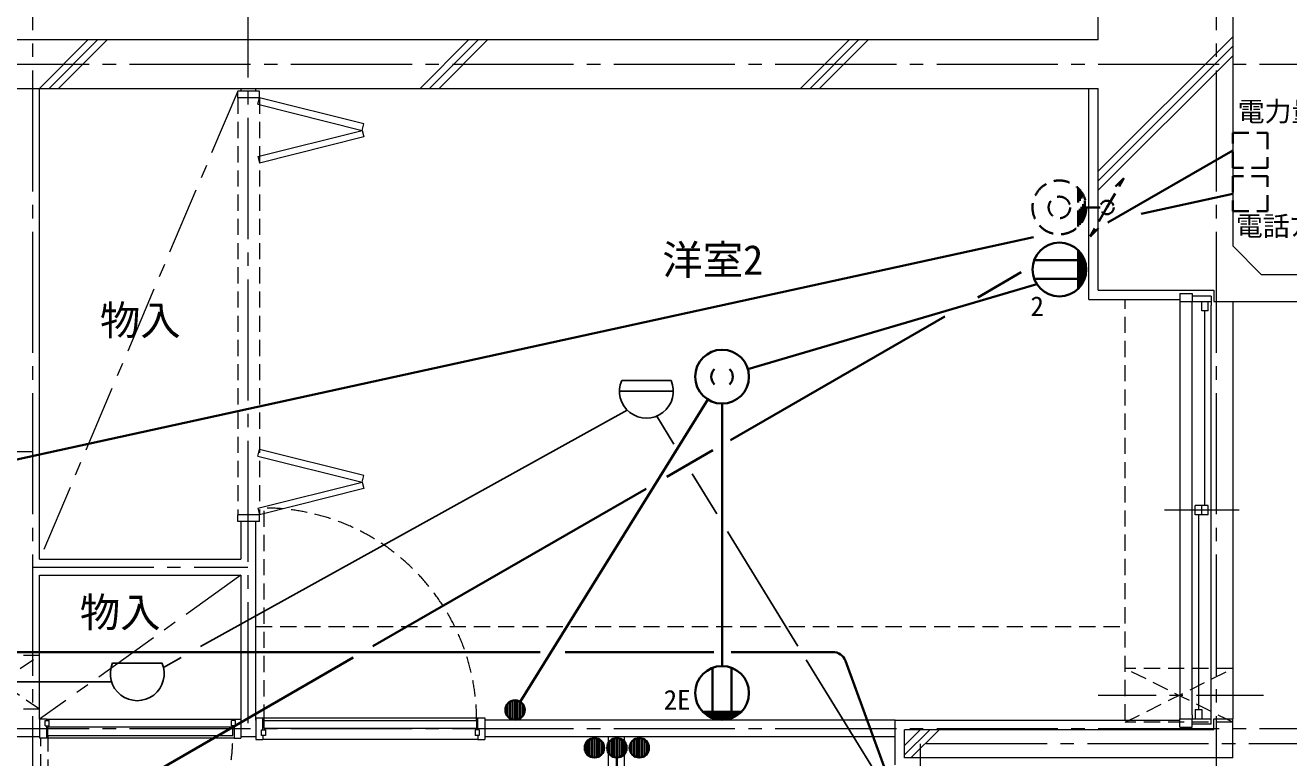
# Model space of a CAD drawing. Units: millimetres at full size, sheet at 1:50; details may follow other scales. Extents: x -9674 to 9699, y -6794 to 6791.
# Drawn here: x 1870 to 6566, y 1265 to 3987 of the extents above; entities that cross this region are included whole.
import ezdxf
from ezdxf.enums import TextEntityAlignment as Align

# ---------------------------------------------------------------- set-up
doc = ezdxf.new("R2010")
doc.units = ezdxf.units.MM
doc.header["$LTSCALE"] = 50
for name, pattern in [('CHAIN1', [8, 5, -1, 1, -1]), ('CHAIN2', [12, 9, -1, 1, -1]), ('DASHED1', [1.8, 1.2, -0.6])]:
    doc.linetypes.add(name, pattern=pattern)
for name, color, linetype, lineweight in [('1-0_芯', 134, 'CHAIN2', 9), ('1-1_躯体', 134, 'Continuous', 9), ('1-2_間仕切', 134, 'Continuous', 9), ('1-3_建具', 134, 'Continuous', 9), ('1-5_設備', 134, 'Continuous', 9), ('1-7_その他', 134, 'DASHED1', 9), ('1-8_ハッチ', 134, 'Continuous', 9), ('1-C_梁', 134, 'DASHED1', 9), ('2-0_芯', 2, 'Continuous', 35), ('2-E', 2, 'Continuous', 35), ('3-0', 3, 'DASHED1', 35), ('3-2', 3, 'DASHED1', 35), ('3-3', 1, 'Continuous', 25), ('3-E', 3, 'Continuous', 35)]:
    doc.layers.add(name, color=color, linetype=linetype, lineweight=lineweight)
doc.layers.add('1-A_文字', color=134, linetype='Continuous')
doc.styles.add('ＭＳ ゴシック', font='')
doc.styles.get('ＭＳ ゴシック').set_extended_font_data('MS Gothic')

msp = doc.modelspace()

# ---------------------------------------------------------------- linework, layer by layer
at = {"layer": '1-0_芯'}
for p, q in [((1897.5, -3230.3), (1897.5, 4842.91)), ((2697.5, 4842.91), (2697.5, 1372.91)), ((6297.5, -3230.3), (6297.5, 4842.91)), ((-8542.5, 3842.91), (8067.5, 3842.91)), ((-2.5, 2402.91), (1897.5, 2402.91)), ((1897.5, 1972.91), (2697.5, 1972.91)), ((-8542.5, 1372.91), (8067.5, 1372.91)), ((5197.5, -90.59), (5197.5, 1316.41)), ((8067.5, 1316.41), (5197.5, 1316.41))]:
    msp.add_line(p, q, dxfattribs=at)
at = {"layer": '1-1_躯体'}
for p, q in [((5857.5, 3932.91), (5857.5, 4682.91)), ((6357.5, 4518.85), (6357.5, 3166.98)), ((5857.5, 3932.91), (-6742.5, 3932.91)), ((-6742.5, 3752.91), (5857.5, 3752.91)), ((5857.5, 3002.91), (5857.5, 3752.91)), ((6357.5, 3166.98), (6463.57, 3060.91)), ((6463.57, 3060.91), (6822.5, 3060.91)), ((5857.5, 3002.91), (6287.5, 3002.91)), ((6287.5, 3002.91), (6287.5, 2960.91)), ((6287.5, 2960.91), (6357.5, 2960.91)), ((6357.5, 2960.91), (6872.5, 2960.91)), ((6357.5, 1263.91), (6357.5, 1408.94)), ((6287.5, 1368.91), (5137.5, 1368.91))]:
    msp.add_line(p, q, dxfattribs=at)
for points in [[(6287.5, 1368.91), (6287.5, 1408.94), (6357.5, 1408.94)], [(6357.5, 1263.91), (5137.5, 1263.91), (5137.5, 1368.91)]]:
    msp.add_lwpolyline(points, dxfattribs=at)
at = {"layer": '1-2_間仕切'}
for p, q in [((1923.5, 2002.91), (1923.5, 3752.91)), ((2671.5, 3752.91), (2671.5, 3742.91)), ((2727.5, 3742.91), (2727.5, 3752.91)), ((2671.5, 2142.91), (2671.5, 2002.91)), ((2727.5, 1403.91), (2727.5, 2142.91)), ((1923.5, 2002.91), (2671.5, 2002.91)), ((1923.5, 1407.91), (1923.5, 1942.91)), ((5102.5, 1403.91), (3577.5, 1403.91)), ((1923.5, 1342.91), (97.5, 1342.91)), ((2727.5, 1342.91), (2671.5, 1342.91)), ((5102.5, 1342.91), (3577.5, 1342.91))]:
    msp.add_line(p, q, dxfattribs=at)
msp.add_lwpolyline([(1923.5, 1942.91), (2671.5, 1942.91), (2671.5, 1402.91)], dxfattribs=at)
at = {"layer": '1-3_建具'}
for p, q in [((2740, 3742.91), (2660, 3742.91)), ((2733.94, 3693.66), (2740, 3717.91)), ((2740, 3717.91), (2740, 3742.91)), ((2733.94, 3499.63), (3121.99, 3596.65)), ((3128.06, 3572.39), (2740, 3475.38)), ((3121.99, 3596.65), (3128.06, 3572.39)), ((2733.94, 3499.63), (2740, 3475.38)), ((6160.5, 2990.91), (6161.53, 2990.91)), ((6160.5, 2990.91), (6207.5, 2990.91)), ((6160.5, 2960.91), (6160.5, 1408.94)), ((6207.5, 2990.91), (6207.5, 2960.91)), ((6277.5, 2980.91), (6207.5, 2980.91)), ((6207.5, 2960.91), (6277.5, 2960.91)), ((6207.5, 2945.91), (6207.5, 2960.91)), ((6242.5, 2925.91), (6242.5, 2960.91)), ((6266.5, 2925.91), (6266.5, 2960.91)), ((6277.5, 2980.91), (6277.5, 2945.91)), ((6357.5, 2960.91), (6357.5, 1408.94)), ((6207.5, 1423.94), (6207.5, 2945.91)), ((6266.5, 2925.91), (6242.5, 2925.91)), ((6254.5, 2202.42), (6254.5, 2925.91)), ((6277.5, 1423.94), (6277.5, 2945.91)), ((2733.94, 2386.2), (2740, 2410.45)), ((3128.06, 2313.43), (2740, 2410.45)), ((2733.94, 2386.2), (3121.99, 2289.18)), ((3121.99, 2289.18), (3128.06, 2313.43)), ((2740, 2167.91), (2660, 2167.91)), ((2660, 2142.91), (2660, 2167.91)), ((2733.94, 2192.17), (2740, 2167.91)), ((2740, 2142.91), (2740, 2167.91)), ((6380.98, 2184.92), (6104.02, 2184.92)), ((6266.5, 2202.42), (6218.5, 2202.42)), ((6218.5, 2167.42), (6218.5, 2202.42)), ((6266.5, 2167.42), (6218.5, 2167.42)), ((6230.5, 2167.42), (6230.5, 1443.94)), ((6242.5, 2167.42), (6242.5, 2202.42)), ((6266.5, 2167.42), (6266.5, 2202.42)), ((2740, 2142.91), (2660, 2142.91)), ((2727.5, 1412.91), (2727.5, 1332.91)), ((2727.5, 1412.91), (2752.5, 1412.91)), ((3552.5, 1367.91), (3552.5, 1412.91)), ((6207.5, 1423.94), (6207.5, 1408.94)), ((6207.5, 1408.94), (6277.5, 1408.94)), ((6207.5, 1378.94), (6207.5, 1408.94)), ((6218.5, 1443.94), (6242.5, 1443.94)), ((6218.5, 1443.94), (6218.5, 1408.94)), ((6242.5, 1443.94), (6242.5, 1408.94)), ((6277.5, 1388.94), (6277.5, 1423.94)), ((1943.5, 1402.91), (1958.5, 1402.91)), ((1943.5, 1382.91), (1943.5, 1402.91)), ((1943.5, 1382.91), (1958.5, 1382.91)), ((1948.5, 1407.91), (1948.5, 1402.91)), ((1948.5, 1407.91), (2646.5, 1407.91)), ((1948.5, 1382.91), (1948.5, 1337.91)), ((1953.5, 1347.91), (1953.5, 1377.91)), ((2641.5, 1377.91), (1953.5, 1377.91)), ((1958.5, 1382.91), (1958.5, 1402.91)), ((2636.5, 1382.91), (2636.5, 1402.91)), ((2651.5, 1402.91), (2636.5, 1402.91)), ((2651.5, 1382.91), (2636.5, 1382.91)), ((2641.5, 1347.91), (2641.5, 1377.91)), ((2646.5, 1407.91), (2646.5, 1402.91)), ((2646.5, 1382.91), (2646.5, 1337.91)), ((2651.5, 1382.91), (2651.5, 1402.91)), ((2747.5, 1367.91), (2762.5, 1367.91)), ((2747.5, 1347.91), (2747.5, 1367.91)), ((2757.5, 1372.91), (2757.5, 1402.91)), ((2757.5, 1402.91), (3547.5, 1402.91)), ((3547.5, 1372.91), (2757.5, 1372.91)), ((2762.5, 1367.91), (2762.5, 1347.91)), ((3542.5, 1367.91), (3542.5, 1347.91)), ((3557.5, 1367.91), (3542.5, 1367.91)), ((3547.5, 1402.91), (3547.5, 1372.91)), ((3557.5, 1367.91), (3557.5, 1347.91)), ((6160.5, 1378.94), (6161.53, 1378.94)), ((6160.5, 1378.94), (6207.5, 1378.94)), ((6277.5, 1388.94), (6207.5, 1388.94)), ((1948.5, 1337.91), (1923.5, 1337.91)), ((2646.5, 1337.91), (1948.5, 1337.91)), ((1953.5, 1347.91), (2641.5, 1347.91)), ((2646.5, 1337.91), (2671.5, 1337.91)), ((2727.5, 1332.91), (2752.5, 1332.91)), ((2762.5, 1347.91), (2747.5, 1347.91)), ((2752.5, 1347.91), (2752.5, 1332.91)), ((3552.5, 1332.91), (2752.5, 1332.91)), ((3557.5, 1347.91), (3542.5, 1347.91)), ((3552.5, 1347.91), (3552.5, 1332.91)), ((3552.5, 1332.91), (3577.5, 1332.91))]:
    msp.add_line(p, q, dxfattribs=at)
at = {"layer": '1-3_建具', "linetype": 'DASHED1'}
for p, q in [((2660, 3717.91), (2660, 2167.91)), ((2740, 3717.91), (2740, 2167.91)), ((2757.5, 1402.91), (2757.5, 2192.91)), ((1953.5, 1347.91), (1953.5, 659.91))]:
    msp.add_line(p, q, dxfattribs=at)
at = {"layer": '1-3_建具'}
for points in [[(2740, 3717.91), (2660, 3717.91), (2660, 3742.91)], [(2733.94, 3693.66), (3121.99, 3596.65), (3128.06, 3620.9), (2740, 3717.91)], [(6160.5, 2990.91), (6160.5, 2960.91), (6207.5, 2960.91)], [(2733.94, 2192.17), (3121.99, 2289.18), (3128.06, 2264.93), (2740, 2167.91)], [(2752.5, 1367.91), (2752.5, 1412.91), (3552.5, 1412.91)], [(3552.5, 1412.91), (3577.5, 1412.91), (3577.5, 1332.91)], [(6160.5, 1378.94), (6160.5, 1408.94), (6207.5, 1408.94)], [(1948.5, 1407.91), (1923.5, 1407.91), (1923.5, 1337.91)], [(2646.5, 1407.91), (2671.5, 1407.91), (2671.5, 1337.91)]]:
    msp.add_lwpolyline(points, dxfattribs=at)
at = {"layer": '1-3_建具', "linetype": 'DASHED1'}
for centre, radius, start, end in [((2757.5, 1402.91), 790, 360, 90), ((1953.5, 1347.91), 688, 270, 0)]:
    msp.add_arc(centre, radius, start, end, dxfattribs=at)
at = {"layer": '1-5_設備'}
for p, q in [((4037.5, -117.09), (4037.5, 1342.91)), ((4097.5, -117.09), (4097.5, 1342.91))]:
    msp.add_line(p, q, dxfattribs=at)
at = {"layer": '1-7_その他', "linetype": 'CHAIN1'}
for p, q in [((2660, 3742.91), (1923.5, 2002.91)), ((2671.5, 1942.91), (1923.5, 1407.91)), ((6472.5, 1496.41), (5857.5, 1496.41))]:
    msp.add_line(p, q, dxfattribs=at)
at = {"layer": '1-7_その他'}
for p, q in [((1923.5, 1645.32), (1627.5, 1645.32)), ((1627.5, 1445.32), (1923.5, 1645.32)), ((1923.5, 1445.32), (1627.5, 1645.32)), ((6357.5, 1596.41), (5957.5, 1596.41)), ((5957.5, 1396.41), (6357.5, 1596.41)), ((6357.5, 1396.41), (5957.5, 1596.41)), ((1923.5, 1445.32), (1627.5, 1445.32)), ((6357.5, 1396.41), (5957.5, 1396.41))]:
    msp.add_line(p, q, dxfattribs=at)
at = {"layer": '1-8_ハッチ'}
for p, q in [((5857.5, 3444.66), (6357.5, 3944.66)), ((1923.12, 3752.91), (2103.12, 3932.91)), ((1958.47, 3752.91), (2138.47, 3932.91)), ((1993.83, 3752.91), (2173.83, 3932.91)), ((3337.33, 3752.91), (3517.33, 3932.91)), ((3372.68, 3752.91), (3552.68, 3932.91)), ((3408.04, 3752.91), (3588.04, 3932.91)), ((4751.54, 3752.91), (4931.54, 3932.91)), ((4786.9, 3752.91), (4966.9, 3932.91)), ((4822.25, 3752.91), (5002.25, 3932.91)), ((5857.5, 3409.3), (6357.5, 3909.3)), ((5857.5, 3373.95), (6357.5, 3873.95)), ((5822.5, 2967.91), (5822.5, 3752.91)), ((5822.5, 2967.91), (6160.5, 2967.91)), ((5102.5, 1238.91), (5102.5, 1403.91)), ((5102.5, 1403.91), (6160.5, 1403.91)), ((5137.5, 1275.09), (5231.33, 1368.91)), ((5137.5, 1310.44), (5195.97, 1368.91)), ((5161.68, 1263.91), (5266.68, 1368.91))]:
    msp.add_line(p, q, dxfattribs=at)
at = {"layer": '1-C_梁'}
for p, q in [((5957.5, 1403.91), (5957.5, 2967.91)), ((2727.5, 1752.91), (5957.5, 1752.91)), ((1927.5, 497.91), (1927.5, 1337.91))]:
    msp.add_line(p, q, dxfattribs=at)
at = {"layer": '2-0_芯'}
for p, q in [((6357.5, 3522.36), (5893.34, 3254.61)), ((5783.41, 3150.93), (5783.41, 3008.1)), ((5786.42, 3147.86), (5786.42, 3011.17)), ((5619.7, 3114.52), (5807.1, 3114.52)), ((5792.42, 3140.82), (5792.42, 3018.21)), ((5798.42, 3132.19), (5798.42, 3026.84)), ((5804.42, 3120.98), (5804.42, 3038.05)), ((5810.42, 3103.84), (5810.42, 3055.19)), ((5571.94, 3069.2), (5409.89, 2975.72)), ((4555.71, 2709.32), (5629.71, 3024.74)), ((5619.7, 3044.52), (5807.1, 3044.52)), ((5287.04, 2904.86), (4491.12, 2445.72)), ((3709.36, 1472.77), (4407.01, 2596.2)), ((4459.77, 1605.41), (4459.77, 2581.15)), ((4425.38, 2407.8), (4253.92, 2308.9)), ((4177.52, 2264.82), (3162.29, 1679.18)), ((3088.68, 1636.72), (1627.5, 793.83)), ((4424.77, 1411.7), (4424.77, 1599.09)), ((4494.77, 1411.7), (4494.77, 1599.09)), ((3661.56, 1420.58), (3661.56, 1463.79)), ((3671.16, 1411.73), (3671.16, 1472.64)), ((3680.76, 1407.48), (3680.76, 1476.89)), ((3690.36, 1406.18), (3690.36, 1478.19)), ((3699.97, 1407.48), (3699.97, 1476.89)), ((3709.57, 1411.73), (3709.57, 1472.64)), ((3719.17, 1420.58), (3719.17, 1463.79)), ((4531.18, 1435.38), (4388.35, 1435.38)), ((4528.11, 1432.38), (4391.43, 1432.38)), ((4521.08, 1426.38), (4398.46, 1426.38)), ((4512.45, 1420.38), (4407.09, 1420.38)), ((4501.23, 1414.38), (4418.3, 1414.38)), ((4484.09, 1408.38), (4435.45, 1408.38)), ((3956.59, 1279.9), (3956.59, 1323.11)), ((3966.19, 1271.04), (3966.19, 1331.96)), ((3975.79, 1266.8), (3975.79, 1336.21)), ((3985.4, 1265.5), (3985.4, 1337.51)), ((3995, 1266.8), (3995, 1336.21)), ((4004.6, 1271.04), (4004.6, 1331.96)), ((4014.2, 1279.9), (4014.2, 1323.11)), ((4039.94, 1279.9), (4039.94, 1323.11)), ((4049.54, 1271.04), (4049.54, 1331.96)), ((4059.14, 1266.8), (4059.14, 1336.21)), ((4068.74, 1265.5), (4068.74, 1337.51)), ((4078.35, 1266.8), (4078.35, 1336.21)), ((4087.95, 1271.04), (4087.95, 1331.96)), ((4097.55, 1279.9), (4097.55, 1323.11)), ((4123.29, 1279.9), (4123.29, 1323.11)), ((4132.89, 1271.04), (4132.89, 1331.96)), ((4142.49, 1266.8), (4142.49, 1336.21)), ((4152.09, 1265.5), (4152.09, 1337.51)), ((4161.69, 1266.8), (4161.69, 1336.21)), ((4171.3, 1271.04), (4171.3, 1331.96)), ((4180.9, 1279.9), (4180.9, 1323.11)), ((4068.74, 1265.5), (4068.74, 685.93))]:
    msp.add_line(p, q, dxfattribs=at)
at = {"layer": '2-0_芯', "linetype": 'DASHED1'}
msp.add_lwpolyline([(6487.5, 3587.36), (6487.5, 3457.36), (6357.5, 3457.36), (6357.5, 3587.36)], close=True, dxfattribs=at)
at = {"layer": '2-0_芯'}
for centre, radius in [((5713.4, 3079.52), 100.02), ((4459.77, 2681.15), 100), ((4459.77, 1505.39), 100.02), ((3690.36, 1442.19), 36.01), ((3985.4, 1301.5), 36.01), ((4068.74, 1301.5), 36.01), ((4152.09, 1301.5), 36.01)]:
    msp.add_circle(centre, radius, dxfattribs=at)
for centre, start, end in [((4459.85, 2681.15), 134.60825, 225.39172), ((4459.69, 2681.15), 314.60825, 45.39172)]:
    msp.add_arc(centre, 40.08, start, end, dxfattribs=at)
at = {"layer": '3-0'}
msp.add_lwpolyline([(6487.5, 3296.34), (6487.5, 3426.34), (6357.5, 3426.34), (6357.5, 3296.34)], close=True, dxfattribs=at)
at = {"layer": '3-2'}
for p, q in [((5783.4, 3238.96), (5783.4, 3381.79)), ((5789.4, 3245.39), (5789.4, 3375.37)), ((5795.4, 3253.14), (5795.4, 3367.61)), ((5801.4, 3262.88), (5801.4, 3357.87)), ((5807.4, 3276.26), (5807.4, 3344.49)), ((5813.4, 3310.38), (5865.34, 3310.38)), ((5890.34, 3310.38), (5827.84, 3202.12)), ((5827.84, 3202.12), (5858.74, 3233.02))]:
    msp.add_line(p, q, dxfattribs=at)
msp.add_lwpolyline([(5890.34, 3310.38), (5952.84, 3418.63), (5921.95, 3387.73)], dxfattribs=at)
for centre, radius in [((5713.4, 3310.38), 100), ((5713.4, 3310.38), 40), ((5890.34, 3310.38), 25)]:
    msp.add_circle(centre, radius, dxfattribs=at)
at = {"layer": '3-3'}
for p, q in [((4086.86, 2667.01), (4270.23, 2667.01)), ((4078.52, 2627), (4278.56, 2627)), ((2521.8, 1677.62), (4106.88, 2557.23)), ((4280.9, 2430.29), (4216.85, 2534.61)), ((4440.12, 2170.99), (4348.7, 2319.88)), ((4741.65, 1679.92), (4480.02, 2106.02)), ((2194.46, 1616.85), (2377.83, 1616.85)), ((2383.28, 1600.74), (2449.52, 1637.5)), ((5089.69, 1113.1), (4772.82, 1629.16)), ((1640.33, 1546.84), (2190.72, 1546.84))]:
    msp.add_line(p, q, dxfattribs=at)
for centre in [(4178.54, 2627.01), (2286.14, 1576.86)]:
    msp.add_arc(centre, 100.03, 156.4305, 23.56947, dxfattribs=at)
at = {"layer": '3-E'}
for p, q in [((6357.5, 3361.34), (6017.4, 3286.97)), ((5616.83, 3199.38), (729.77, 2130.78)), ((3783.2, 1657.63), (1355.88, 1657.63)), ((4428.82, 1657.63), (3876.62, 1657.63)), ((4871.34, 1657.63), (4493.18, 1657.63)), ((4918.31, 1624.77), (5293.61, 595.89))]:
    msp.add_line(p, q, dxfattribs=at)
msp.add_arc((4871.34, 1607.63), 50, 20.04012, 90, dxfattribs=at)

# ---------------------------------------------------------------- texts
at = {"layer": '1-A_文字', "style": 'ＭＳ ゴシック'}
for s, p in [('洋室2', (4237.66, 3027.57)), ('物入', (2147.5, 2802.91)), ('物入', (2072.77, 1716.88))]:
    msp.add_text(s, height=110, dxfattribs=at).set_placement(p, align=Align.BOTTOM_LEFT)
at = {"layer": '2-0_芯', "color": 7, "style": 'ＭＳ ゴシック'}
for s, p in [('2', (5606.07, 2884.41)), ('2E', (4242.83, 1421.51))]:
    msp.add_text(s, height=73.31, dxfattribs=at).set_placement(p, align=Align.BOTTOM_LEFT)
at = {"layer": '2-E', "color": 7, "style": 'ＭＳ ゴシック'}
msp.add_text('電力量計', height=73.31, dxfattribs=at).set_placement((6376.02, 3608.27), align=Align.BOTTOM_LEFT)
at = {"layer": '3-E', "color": 7, "style": 'ＭＳ ゴシック'}
msp.add_text('電話ﾌﾟﾙﾎﾞｯｸｽ', height=73.31, dxfattribs=at).set_placement((6369.43, 3182.7), align=Align.BOTTOM_LEFT)

doc.saveas('drawing.dxf')
